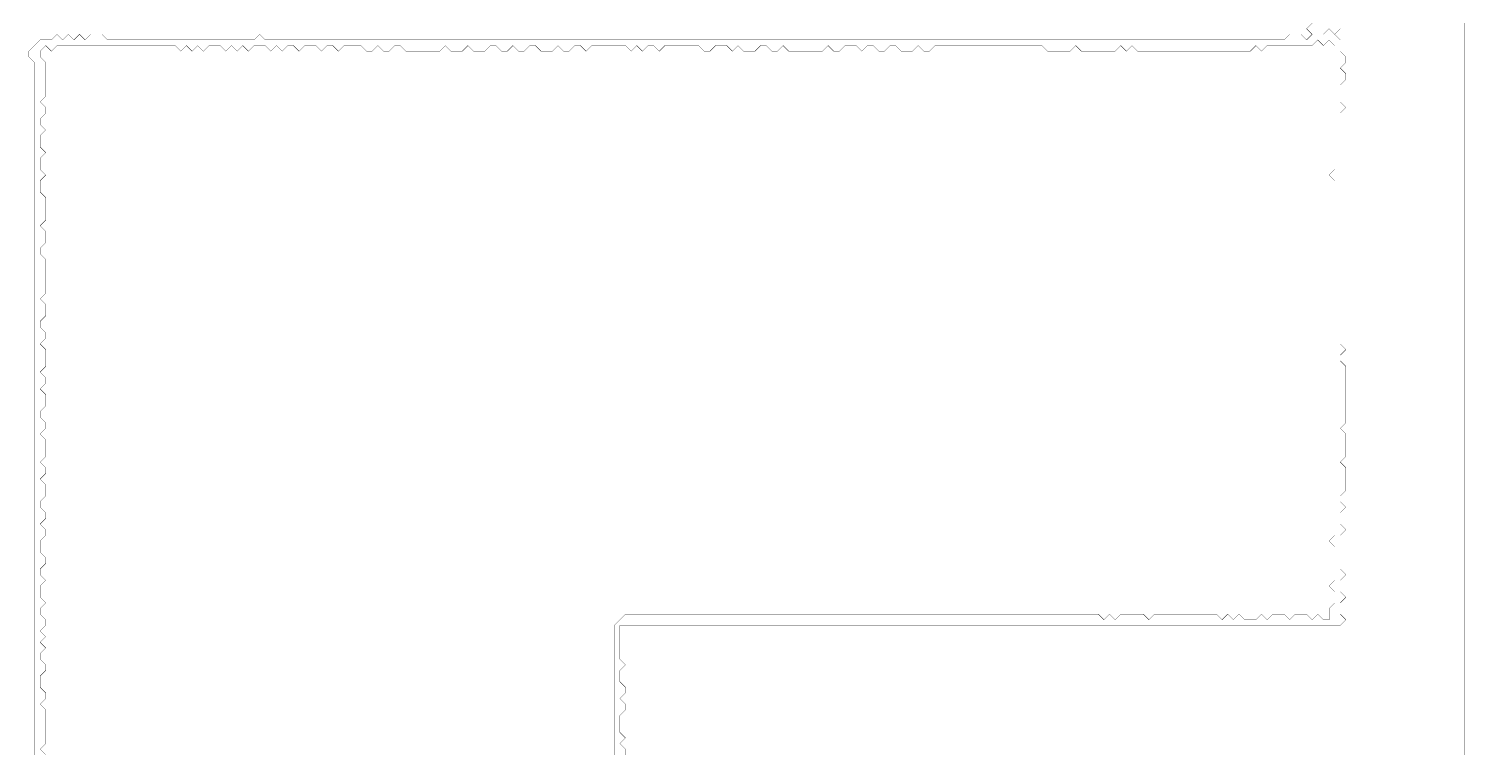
# Model space of a CAD drawing. Header units: metres. Extents: x 0 to 4998, y -4998 to 0.
# Drawn here: x 2504 to 4998, y -3746 to -2494 of the extents above; entities that cross this region are included whole.
import ezdxf

# ---------------------------------------------------------------- set-up
doc = ezdxf.new("R2010")
doc.units = ezdxf.units.M
doc.layers.add('conductor', color=1, linetype='Continuous')
doc.layers.add('substrate', color=5, linetype='Continuous')

msp = doc.modelspace()

# ---------------------------------------------------------------- linework, layer by layer
at = {"layer": 'conductor', "const_width": 0.5}
msp.add_lwpolyline([(3521.25, -3756), (3521.25, -3746.21875), (3521.25, -3736.4375), (3521.25, -3726.65625), (3521.25, -3716.875), (3521.25, -3707.09375), (3521.25, -3697.3125), (3521.25, -3687.53125), (3521.25, -3677.75), (3521.25, -3667.96875), (3521.25, -3658.1875), (3521.25, -3648.40625), (3521.25, -3638.625), (3521.25, -3628.84375), (3521.25, -3619.0625), (3521.25, -3609.28125), (3521.25, -3599.5), (3521.25, -3589.71875), (3521.25, -3579.9375), (3521.25, -3570.15625), (3521.25, -3560.375), (3521.25, -3550.59375), (3521.25, -3540.8125), (3521.25, -3531.03125), (3531.03125, -3521.25), (3540.8125, -3511.46875), (3550.59375, -3511.46875), (3560.375, -3511.46875), (3570.15625, -3511.46875), (3579.9375, -3511.46875), (3589.71875, -3511.46875), (3599.5, -3511.46875), (3609.28125, -3511.46875), (3619.0625, -3511.46875), (3628.84375, -3511.46875), (3638.625, -3511.46875), (3648.40625, -3511.46875), (3658.1875, -3511.46875), (3667.96875, -3511.46875), (3677.75, -3511.46875), (3687.53125, -3511.46875), (3697.3125, -3511.46875), (3707.09375, -3511.46875), (3716.875, -3511.46875), (3726.65625, -3511.46875), (3736.4375, -3511.46875), (3746.21875, -3511.46875), (3756, -3511.46875), (3765.78125, -3511.46875), (3775.5625, -3511.46875), (3785.34375, -3511.46875), (3795.125, -3511.46875), (3804.90625, -3511.46875), (3814.6875, -3511.46875), (3824.46875, -3511.46875), (3834.25, -3511.46875), (3844.03125, -3511.46875), (3853.8125, -3511.46875), (3863.59375, -3511.46875), (3873.375, -3511.46875), (3883.15625, -3511.46875), (3892.9375, -3511.46875), (3902.71875, -3511.46875), (3912.5, -3511.46875), (3922.28125, -3511.46875), (3932.0625, -3511.46875), (3941.84375, -3511.46875), (3951.625, -3511.46875), (3961.40625, -3511.46875), (3971.1875, -3511.46875), (3980.96875, -3511.46875), (3990.75, -3511.46875), (4000.53125, -3511.46875), (4010.3125, -3511.46875), (4020.09375, -3511.46875), (4029.875, -3511.46875), (4039.65625, -3511.46875), (4049.4375, -3511.46875), (4059.21875, -3511.46875), (4069, -3511.46875), (4078.78125, -3511.46875), (4088.5625, -3511.46875), (4098.34375, -3511.46875), (4108.125, -3511.46875), (4117.90625, -3511.46875), (4127.6875, -3511.46875), (4137.46875, -3511.46875), (4147.25, -3511.46875), (4157.03125, -3511.46875), (4166.8125, -3511.46875), (4176.59375, -3511.46875), (4186.375, -3511.46875), (4196.15625, -3511.46875), (4205.9375, -3511.46875), (4215.71875, -3511.46875), (4225.5, -3511.46875), (4235.28125, -3511.46875), (4245.0625, -3511.46875), (4254.84375, -3511.46875), (4264.625, -3511.46875), (4274.40625, -3511.46875), (4284.1875, -3511.46875), (4293.96875, -3511.46875), (4303.75, -3511.46875), (4313.53125, -3511.46875), (4323.3125, -3511.46875), (4333.09375, -3511.46875), (4342.875, -3511.46875), (4352.65625, -3511.46875), (4362.4375, -3511.46875), (4372.21875, -3521.25), (4382, -3511.46875), (4391.78125, -3521.25), (4401.5625, -3511.46875), (4411.34375, -3511.46875), (4421.125, -3511.46875), (4430.90625, -3511.46875), (4440.6875, -3511.46875), (4450.46875, -3521.25), (4460.25, -3511.46875), (4470.03125, -3511.46875), (4479.8125, -3511.46875), (4489.59375, -3511.46875), (4499.375, -3511.46875), (4509.15625, -3511.46875), (4518.9375, -3511.46875), (4528.71875, -3511.46875), (4538.5, -3511.46875), (4548.28125, -3511.46875), (4558.0625, -3511.46875), (4567.84375, -3511.46875), (4577.625, -3521.25), (4587.40625, -3511.46875), (4597.1875, -3521.25), (4606.96875, -3511.46875), (4616.75, -3521.25), (4626.53125, -3521.25), (4636.3125, -3521.25), (4646.09375, -3511.46875), (4655.875, -3521.25), (4665.65625, -3511.46875), (4675.4375, -3511.46875), (4685.21875, -3511.46875), (4695, -3521.25), (4704.78125, -3511.46875), (4714.5625, -3511.46875), (4724.34375, -3511.46875), (4734.125, -3521.25), (4743.90625, -3511.46875), (4753.6875, -3521.25), (4763.46875, -3521.25), (4763.46875, -3511.46875), (4763.46875, -3501.6875), (4773.25, -3491.90625), (4773.25, -3482.125), (4773.25, -3472.34375), (4763.46875, -3462.5625), (4773.25, -3452.78125), (4773.25, -3443), (4773.25, -3433.21875), (4773.25, -3423.4375), (4773.25, -3413.65625), (4773.25, -3403.875), (4773.25, -3394.09375), (4763.46875, -3384.3125), (4773.25, -3374.53125), (4773.25, -3364.75), (4773.25, -3354.96875), (4773.25, -3345.1875), (4773.25, -3335.40625), (4773.25, -3325.625), (4773.25, -3315.84375), (4773.25, -3306.0625), (4773.25, -3296.28125), (4773.25, -3286.5), (4773.25, -3276.71875), (4773.25, -3266.9375), (4773.25, -3257.15625), (4773.25, -3247.375), (4773.25, -3237.59375), (4773.25, -3227.8125), (4773.25, -3218.03125), (4773.25, -3208.25), (4773.25, -3198.46875), (4773.25, -3188.6875), (4773.25, -3178.90625), (4773.25, -3169.125), (4773.25, -3159.34375), (4773.25, -3149.5625), (4773.25, -3139.78125), (4773.25, -3130), (4773.25, -3120.21875), (4773.25, -3110.4375), (4773.25, -3100.65625), (4773.25, -3090.875), (4773.25, -3081.09375), (4773.25, -3071.3125), (4773.25, -3061.53125), (4773.25, -3051.75), (4773.25, -3041.96875), (4773.25, -3032.1875), (4773.25, -3022.40625), (4773.25, -3012.625), (4773.25, -3002.84375), (4773.25, -2993.0625), (4773.25, -2983.28125), (4773.25, -2973.5), (4773.25, -2963.71875), (4773.25, -2953.9375), (4773.25, -2944.15625), (4773.25, -2934.375), (4773.25, -2924.59375), (4773.25, -2914.8125), (4773.25, -2905.03125), (4773.25, -2895.25), (4773.25, -2885.46875), (4773.25, -2875.6875), (4773.25, -2865.90625), (4773.25, -2856.125), (4773.25, -2846.34375), (4773.25, -2836.5625), (4773.25, -2826.78125), (4773.25, -2817), (4773.25, -2807.21875), (4773.25, -2797.4375), (4773.25, -2787.65625), (4773.25, -2777.875), (4773.25, -2768.09375), (4773.25, -2758.3125), (4763.46875, -2748.53125), (4773.25, -2738.75), (4773.25, -2728.96875), (4773.25, -2719.1875), (4773.25, -2709.40625), (4773.25, -2699.625), (4773.25, -2689.84375), (4773.25, -2680.0625), (4773.25, -2670.28125), (4773.25, -2660.5), (4773.25, -2650.71875), (4773.25, -2640.9375), (4773.25, -2631.15625), (4773.25, -2621.375), (4773.25, -2611.59375), (4773.25, -2601.8125), (4773.25, -2592.03125), (4773.25, -2582.25), (4773.25, -2572.46875), (4773.25, -2562.6875), (4773.25, -2552.90625), (4773.25, -2543.125), (4773.25, -2533.34375), (4773.25, -2523.5625), (4763.46875, -2513.78125), (4753.6875, -2523.5625), (4743.90625, -2513.78125), (4734.125, -2523.5625), (4724.34375, -2523.5625), (4714.5625, -2523.5625), (4704.78125, -2523.5625), (4695, -2523.5625), (4685.21875, -2523.5625), (4675.4375, -2523.5625), (4665.65625, -2523.5625), (4655.875, -2523.5625), (4646.09375, -2533.34375), (4636.3125, -2523.5625), (4626.53125, -2533.34375), (4616.75, -2533.34375), (4606.96875, -2533.34375), (4597.1875, -2533.34375), (4587.40625, -2533.34375), (4577.625, -2533.34375), (4567.84375, -2533.34375), (4558.0625, -2533.34375), (4548.28125, -2533.34375), (4538.5, -2533.34375), (4528.71875, -2533.34375), (4518.9375, -2533.34375), (4509.15625, -2533.34375), (4499.375, -2533.34375), (4489.59375, -2533.34375), (4479.8125, -2533.34375), (4470.03125, -2533.34375), (4460.25, -2533.34375), (4450.46875, -2533.34375), (4440.6875, -2533.34375), (4430.90625, -2533.34375), (4421.125, -2523.5625), (4411.34375, -2533.34375), (4401.5625, -2523.5625), (4391.78125, -2533.34375), (4382, -2533.34375), (4372.21875, -2533.34375), (4362.4375, -2533.34375), (4352.65625, -2533.34375), (4342.875, -2533.34375), (4333.09375, -2533.34375), (4323.3125, -2523.5625), (4313.53125, -2533.34375), (4303.75, -2533.34375), (4293.96875, -2533.34375), (4284.1875, -2533.34375), (4274.40625, -2533.34375), (4264.625, -2523.5625), (4254.84375, -2523.5625), (4245.0625, -2523.5625), (4235.28125, -2523.5625), (4225.5, -2523.5625), (4215.71875, -2523.5625), (4205.9375, -2523.5625), (4196.15625, -2523.5625), (4186.375, -2523.5625), (4176.59375, -2523.5625), (4166.8125, -2523.5625), (4157.03125, -2523.5625), (4147.25, -2523.5625), (4137.46875, -2523.5625), (4127.6875, -2523.5625), (4117.90625, -2523.5625), (4108.125, -2523.5625), (4098.34375, -2523.5625), (4088.5625, -2523.5625), (4078.78125, -2523.5625), (4069, -2533.34375), (4059.21875, -2533.34375), (4049.4375, -2523.5625), (4039.65625, -2533.34375), (4029.875, -2533.34375), (4020.09375, -2533.34375), (4010.3125, -2523.5625), (4000.53125, -2523.5625), (3990.75, -2533.34375), (3980.96875, -2533.34375), (3971.1875, -2523.5625), (3961.40625, -2523.5625), (3951.625, -2533.34375), (3941.84375, -2523.5625), (3932.0625, -2523.5625), (3922.28125, -2523.5625), (3912.5, -2533.34375), (3902.71875, -2533.34375), (3892.9375, -2523.5625), (3883.15625, -2533.34375), (3873.375, -2533.34375), (3863.59375, -2533.34375), (3853.8125, -2533.34375), (3844.03125, -2533.34375), (3834.25, -2533.34375), (3824.46875, -2533.34375), (3814.6875, -2523.5625), (3804.90625, -2533.34375), (3795.125, -2533.34375), (3785.34375, -2523.5625), (3775.5625, -2523.5625), (3765.78125, -2533.34375), (3756, -2533.34375), (3746.21875, -2533.34375), (3736.4375, -2523.5625), (3726.65625, -2533.34375), (3716.875, -2523.5625), (3707.09375, -2523.5625), (3697.3125, -2523.5625), (3687.53125, -2533.34375), (3677.75, -2533.34375), (3667.96875, -2523.5625), (3658.1875, -2523.5625), (3648.40625, -2523.5625), (3638.625, -2523.5625), (3628.84375, -2523.5625), (3619.0625, -2523.5625), (3609.28125, -2523.5625), (3599.5, -2533.34375), (3589.71875, -2523.5625), (3579.9375, -2523.5625), (3570.15625, -2533.34375), (3560.375, -2523.5625), (3550.59375, -2533.34375), (3540.8125, -2523.5625), (3531.03125, -2523.5625), (3521.25, -2523.5625), (3511.46875, -2523.5625), (3501.6875, -2523.5625), (3491.90625, -2523.5625), (3482.125, -2523.5625), (3472.34375, -2533.34375), (3462.5625, -2523.5625), (3452.78125, -2523.5625), (3443, -2533.34375), (3433.21875, -2533.34375), (3423.4375, -2523.5625), (3413.65625, -2533.34375), (3403.875, -2533.34375), (3394.09375, -2533.34375), (3384.3125, -2523.5625), (3374.53125, -2523.5625), (3364.75, -2533.34375), (3354.96875, -2533.34375), (3345.1875, -2523.5625), (3335.40625, -2533.34375), (3325.625, -2533.34375), (3315.84375, -2523.5625), (3306.0625, -2523.5625), (3296.28125, -2533.34375), (3286.5, -2533.34375), (3276.71875, -2533.34375), (3266.9375, -2523.5625), (3257.15625, -2533.34375), (3247.375, -2533.34375), (3237.59375, -2533.34375), (3227.8125, -2523.5625), (3218.03125, -2533.34375), (3208.25, -2533.34375), (3198.46875, -2533.34375), (3188.6875, -2533.34375), (3178.90625, -2533.34375), (3169.125, -2533.34375), (3159.34375, -2533.34375), (3149.5625, -2523.5625), (3139.78125, -2523.5625), (3130, -2533.34375), (3120.21875, -2533.34375), (3110.4375, -2523.5625), (3100.65625, -2533.34375), (3090.875, -2533.34375), (3081.09375, -2523.5625), (3071.3125, -2523.5625), (3061.53125, -2523.5625), (3051.75, -2523.5625), (3041.96875, -2533.34375), (3032.1875, -2523.5625), (3022.40625, -2523.5625), (3012.625, -2533.34375), (3002.84375, -2523.5625), (2993.0625, -2523.5625), (2983.28125, -2523.5625), (2973.5, -2533.34375), (2963.71875, -2523.5625), (2953.9375, -2523.5625), (2944.15625, -2533.34375), (2934.375, -2523.5625), (2924.59375, -2533.34375), (2914.8125, -2523.5625), (2905.03125, -2523.5625), (2895.25, -2523.5625), (2885.46875, -2533.34375), (2875.6875, -2523.5625), (2865.90625, -2533.34375), (2856.125, -2523.5625), (2846.34375, -2533.34375), (2836.5625, -2523.5625), (2826.78125, -2523.5625), (2817, -2523.5625), (2807.21875, -2533.34375), (2797.4375, -2523.5625), (2787.65625, -2533.34375), (2777.875, -2523.5625), (2768.09375, -2533.34375), (2758.3125, -2523.5625), (2748.53125, -2523.5625), (2738.75, -2523.5625), (2728.96875, -2523.5625), (2719.1875, -2523.5625), (2709.40625, -2523.5625), (2699.625, -2523.5625), (2689.84375, -2523.5625), (2680.0625, -2523.5625), (2670.28125, -2523.5625), (2660.5, -2523.5625), (2650.71875, -2523.5625), (2640.9375, -2523.5625), (2631.15625, -2523.5625), (2621.375, -2523.5625), (2611.59375, -2523.5625), (2601.8125, -2523.5625), (2592.03125, -2523.5625), (2582.25, -2523.5625), (2572.46875, -2523.5625), (2562.6875, -2523.5625), (2552.90625, -2523.5625), (2543.125, -2533.34375), (2533.34375, -2523.5625), (2523.5625, -2533.34375), (2523.5625, -2543.125), (2533.34375, -2552.90625), (2533.34375, -2562.6875), (2533.34375, -2572.46875), (2533.34375, -2582.25), (2533.34375, -2592.03125), (2533.34375, -2601.8125), (2533.34375, -2611.59375), (2523.5625, -2621.375), (2533.34375, -2631.15625), (2533.34375, -2640.9375), (2523.5625, -2650.71875), (2523.5625, -2660.5), (2533.34375, -2670.28125), (2523.5625, -2680.0625), (2523.5625, -2689.84375), (2523.5625, -2699.625), (2533.34375, -2709.40625), (2523.5625, -2719.1875), (2523.5625, -2728.96875), (2523.5625, -2738.75), (2533.34375, -2748.53125), (2523.5625, -2758.3125), (2523.5625, -2768.09375), (2523.5625, -2777.875), (2533.34375, -2787.65625), (2533.34375, -2797.4375), (2533.34375, -2807.21875), (2533.34375, -2817), (2533.34375, -2826.78125), (2523.5625, -2836.5625), (2533.34375, -2846.34375), (2533.34375, -2856.125), (2533.34375, -2865.90625), (2523.5625, -2875.6875), (2523.5625, -2885.46875), (2533.34375, -2895.25), (2533.34375, -2905.03125), (2533.34375, -2914.8125), (2533.34375, -2924.59375), (2533.34375, -2934.375), (2533.34375, -2944.15625), (2533.34375, -2953.9375), (2523.5625, -2963.71875), (2533.34375, -2973.5), (2533.34375, -2983.28125), (2533.34375, -2993.0625), (2523.5625, -3002.84375), (2523.5625, -3012.625), (2533.34375, -3022.40625), (2533.34375, -3032.1875), (2523.5625, -3041.96875), (2533.34375, -3051.75), (2533.34375, -3061.53125), (2533.34375, -3071.3125), (2533.34375, -3081.09375), (2523.5625, -3090.875), (2533.34375, -3100.65625), (2533.34375, -3110.4375), (2523.5625, -3120.21875), (2533.34375, -3130), (2533.34375, -3139.78125), (2533.34375, -3149.5625), (2523.5625, -3159.34375), (2523.5625, -3169.125), (2533.34375, -3178.90625), (2533.34375, -3188.6875), (2523.5625, -3198.46875), (2533.34375, -3208.25), (2533.34375, -3218.03125), (2533.34375, -3227.8125), (2533.34375, -3237.59375), (2523.5625, -3247.375), (2533.34375, -3257.15625), (2533.34375, -3266.9375), (2523.5625, -3276.71875), (2533.34375, -3286.5), (2533.34375, -3296.28125), (2533.34375, -3306.0625), (2523.5625, -3315.84375), (2523.5625, -3325.625), (2533.34375, -3335.40625), (2533.34375, -3345.1875), (2523.5625, -3354.96875), (2533.34375, -3364.75), (2533.34375, -3374.53125), (2523.5625, -3384.3125), (2523.5625, -3394.09375), (2523.5625, -3403.875), (2533.34375, -3413.65625), (2533.34375, -3423.4375), (2523.5625, -3433.21875), (2523.5625, -3443), (2533.34375, -3452.78125), (2523.5625, -3462.5625), (2523.5625, -3472.34375), (2523.5625, -3482.125), (2533.34375, -3491.90625), (2523.5625, -3501.6875), (2523.5625, -3511.46875), (2533.34375, -3521.25), (2533.34375, -3531.03125), (2523.5625, -3540.8125), (2533.34375, -3550.59375), (2523.5625, -3560.375), (2533.34375, -3570.15625), (2523.5625, -3579.9375), (2523.5625, -3589.71875), (2533.34375, -3599.5), (2533.34375, -3609.28125), (2523.5625, -3619.0625), (2523.5625, -3628.84375), (2523.5625, -3638.625), (2533.34375, -3648.40625), (2533.34375, -3658.1875), (2523.5625, -3667.96875), (2533.34375, -3677.75), (2533.34375, -3687.53125), (2533.34375, -3697.3125), (2533.34375, -3707.09375), (2533.34375, -3716.875), (2533.34375, -3726.65625), (2533.34375, -3736.4375), (2523.5625, -3746.21875), (2533.34375, -3756)], dxfattribs=at)
at = {"layer": 'substrate', "const_width": 0.5}
for points in [[(4783.03125, -2484.4375), (4783.03125, -2494.21875), (4773.25, -2504), (4763.46875, -2494.21875), (4753.6875, -2504), (4743.90625, -2504), (4734.125, -2504), (4724.34375, -2494.21875), (4734.125, -2484.4375)], [(4998.21875, -3756), (4998.21875, -3746.21875), (4998.21875, -3736.4375), (4998.21875, -3726.65625), (4998.21875, -3716.875), (4998.21875, -3707.09375), (4998.21875, -3697.3125), (4998.21875, -3687.53125), (4998.21875, -3677.75), (4998.21875, -3667.96875), (4998.21875, -3658.1875), (4998.21875, -3648.40625), (4998.21875, -3638.625), (4998.21875, -3628.84375), (4998.21875, -3619.0625), (4998.21875, -3609.28125), (4998.21875, -3599.5), (4998.21875, -3589.71875), (4998.21875, -3579.9375), (4998.21875, -3570.15625), (4998.21875, -3560.375), (4998.21875, -3550.59375), (4998.21875, -3540.8125), (4998.21875, -3531.03125), (4998.21875, -3521.25), (4998.21875, -3511.46875), (4998.21875, -3501.6875), (4998.21875, -3491.90625), (4998.21875, -3482.125), (4998.21875, -3472.34375), (4998.21875, -3462.5625), (4998.21875, -3452.78125), (4998.21875, -3443), (4998.21875, -3433.21875), (4998.21875, -3423.4375), (4998.21875, -3413.65625), (4998.21875, -3403.875), (4998.21875, -3394.09375), (4998.21875, -3384.3125), (4998.21875, -3374.53125), (4998.21875, -3364.75), (4998.21875, -3354.96875), (4998.21875, -3345.1875), (4998.21875, -3335.40625), (4998.21875, -3325.625), (4998.21875, -3315.84375), (4998.21875, -3306.0625), (4998.21875, -3296.28125), (4998.21875, -3286.5), (4998.21875, -3276.71875), (4998.21875, -3266.9375), (4998.21875, -3257.15625), (4998.21875, -3247.375), (4998.21875, -3237.59375), (4998.21875, -3227.8125), (4998.21875, -3218.03125), (4998.21875, -3208.25), (4998.21875, -3198.46875), (4998.21875, -3188.6875), (4998.21875, -3178.90625), (4998.21875, -3169.125), (4998.21875, -3159.34375), (4998.21875, -3149.5625), (4998.21875, -3139.78125), (4998.21875, -3130), (4998.21875, -3120.21875), (4998.21875, -3110.4375), (4998.21875, -3100.65625), (4998.21875, -3090.875), (4998.21875, -3081.09375), (4998.21875, -3071.3125), (4998.21875, -3061.53125), (4998.21875, -3051.75), (4998.21875, -3041.96875), (4998.21875, -3032.1875), (4998.21875, -3022.40625), (4998.21875, -3012.625), (4998.21875, -3002.84375), (4998.21875, -2993.0625), (4998.21875, -2983.28125), (4998.21875, -2973.5), (4998.21875, -2963.71875), (4998.21875, -2953.9375), (4998.21875, -2944.15625), (4998.21875, -2934.375), (4998.21875, -2924.59375), (4998.21875, -2914.8125), (4998.21875, -2905.03125), (4998.21875, -2895.25), (4998.21875, -2885.46875), (4998.21875, -2875.6875), (4998.21875, -2865.90625), (4998.21875, -2856.125), (4998.21875, -2846.34375), (4998.21875, -2836.5625), (4998.21875, -2826.78125), (4998.21875, -2817), (4998.21875, -2807.21875), (4998.21875, -2797.4375), (4998.21875, -2787.65625), (4998.21875, -2777.875), (4998.21875, -2768.09375), (4998.21875, -2758.3125), (4998.21875, -2748.53125), (4998.21875, -2738.75), (4998.21875, -2728.96875), (4998.21875, -2719.1875), (4998.21875, -2709.40625), (4998.21875, -2699.625), (4998.21875, -2689.84375), (4998.21875, -2680.0625), (4998.21875, -2670.28125), (4998.21875, -2660.5), (4998.21875, -2650.71875), (4998.21875, -2640.9375), (4998.21875, -2631.15625), (4998.21875, -2621.375), (4998.21875, -2611.59375), (4998.21875, -2601.8125), (4998.21875, -2592.03125), (4998.21875, -2582.25), (4998.21875, -2572.46875), (4998.21875, -2562.6875), (4998.21875, -2552.90625), (4998.21875, -2543.125), (4998.21875, -2533.34375), (4998.21875, -2523.5625), (4998.21875, -2513.78125), (4998.21875, -2504), (4998.21875, -2494.21875), (4998.21875, -2484.4375)], [(2513.78125, -3756), (2513.78125, -3746.21875), (2513.78125, -3736.4375), (2513.78125, -3726.65625), (2513.78125, -3716.875), (2513.78125, -3707.09375), (2513.78125, -3697.3125), (2513.78125, -3687.53125), (2513.78125, -3677.75), (2513.78125, -3667.96875), (2513.78125, -3658.1875), (2513.78125, -3648.40625), (2513.78125, -3638.625), (2513.78125, -3628.84375), (2513.78125, -3619.0625), (2513.78125, -3609.28125), (2513.78125, -3599.5), (2513.78125, -3589.71875), (2513.78125, -3579.9375), (2513.78125, -3570.15625), (2513.78125, -3560.375), (2513.78125, -3550.59375), (2513.78125, -3540.8125), (2513.78125, -3531.03125), (2513.78125, -3521.25), (2513.78125, -3511.46875), (2513.78125, -3501.6875), (2513.78125, -3491.90625), (2513.78125, -3482.125), (2513.78125, -3472.34375), (2513.78125, -3462.5625), (2513.78125, -3452.78125), (2513.78125, -3443), (2513.78125, -3433.21875), (2513.78125, -3423.4375), (2513.78125, -3413.65625), (2513.78125, -3403.875), (2513.78125, -3394.09375), (2513.78125, -3384.3125), (2513.78125, -3374.53125), (2513.78125, -3364.75), (2513.78125, -3354.96875), (2513.78125, -3345.1875), (2513.78125, -3335.40625), (2513.78125, -3325.625), (2513.78125, -3315.84375), (2513.78125, -3306.0625), (2513.78125, -3296.28125), (2513.78125, -3286.5), (2513.78125, -3276.71875), (2513.78125, -3266.9375), (2513.78125, -3257.15625), (2513.78125, -3247.375), (2513.78125, -3237.59375), (2513.78125, -3227.8125), (2513.78125, -3218.03125), (2513.78125, -3208.25), (2513.78125, -3198.46875), (2513.78125, -3188.6875), (2513.78125, -3178.90625), (2513.78125, -3169.125), (2513.78125, -3159.34375), (2513.78125, -3149.5625), (2513.78125, -3139.78125), (2513.78125, -3130), (2513.78125, -3120.21875), (2513.78125, -3110.4375), (2513.78125, -3100.65625), (2513.78125, -3090.875), (2513.78125, -3081.09375), (2513.78125, -3071.3125), (2513.78125, -3061.53125), (2513.78125, -3051.75), (2513.78125, -3041.96875), (2513.78125, -3032.1875), (2513.78125, -3022.40625), (2513.78125, -3012.625), (2513.78125, -3002.84375), (2513.78125, -2993.0625), (2513.78125, -2983.28125), (2513.78125, -2973.5), (2513.78125, -2963.71875), (2513.78125, -2953.9375), (2513.78125, -2944.15625), (2513.78125, -2934.375), (2513.78125, -2924.59375), (2513.78125, -2914.8125), (2513.78125, -2905.03125), (2513.78125, -2895.25), (2513.78125, -2885.46875), (2513.78125, -2875.6875), (2513.78125, -2865.90625), (2513.78125, -2856.125), (2513.78125, -2846.34375), (2513.78125, -2836.5625), (2513.78125, -2826.78125), (2513.78125, -2817), (2513.78125, -2807.21875), (2513.78125, -2797.4375), (2513.78125, -2787.65625), (2513.78125, -2777.875), (2513.78125, -2768.09375), (2513.78125, -2758.3125), (2513.78125, -2748.53125), (2513.78125, -2738.75), (2513.78125, -2728.96875), (2513.78125, -2719.1875), (2513.78125, -2709.40625), (2513.78125, -2699.625), (2513.78125, -2689.84375), (2513.78125, -2680.0625), (2513.78125, -2670.28125), (2513.78125, -2660.5), (2513.78125, -2650.71875), (2513.78125, -2640.9375), (2513.78125, -2631.15625), (2513.78125, -2621.375), (2513.78125, -2611.59375), (2513.78125, -2601.8125), (2513.78125, -2592.03125), (2513.78125, -2582.25), (2513.78125, -2572.46875), (2513.78125, -2562.6875), (2513.78125, -2552.90625), (2504, -2543.125), (2504, -2533.34375), (2513.78125, -2523.5625), (2523.5625, -2513.78125), (2533.34375, -2513.78125), (2543.125, -2513.78125), (2552.90625, -2504), (2562.6875, -2513.78125), (2572.46875, -2504), (2582.25, -2513.78125), (2592.03125, -2504), (2601.8125, -2513.78125), (2611.59375, -2504), (2621.375, -2504), (2631.15625, -2504), (2640.9375, -2513.78125), (2650.71875, -2513.78125), (2660.5, -2513.78125), (2670.28125, -2513.78125), (2680.0625, -2513.78125), (2689.84375, -2513.78125), (2699.625, -2513.78125), (2709.40625, -2513.78125), (2719.1875, -2513.78125), (2728.96875, -2513.78125), (2738.75, -2513.78125), (2748.53125, -2513.78125), (2758.3125, -2513.78125), (2768.09375, -2513.78125), (2777.875, -2513.78125), (2787.65625, -2513.78125), (2797.4375, -2513.78125), (2807.21875, -2513.78125), (2817, -2513.78125), (2826.78125, -2513.78125), (2836.5625, -2513.78125), (2846.34375, -2513.78125), (2856.125, -2513.78125), (2865.90625, -2513.78125), (2875.6875, -2513.78125), (2885.46875, -2513.78125), (2895.25, -2513.78125), (2905.03125, -2504), (2914.8125, -2513.78125), (2924.59375, -2513.78125), (2934.375, -2513.78125), (2944.15625, -2513.78125), (2953.9375, -2513.78125), (2963.71875, -2513.78125), (2973.5, -2513.78125), (2983.28125, -2513.78125), (2993.0625, -2513.78125), (3002.84375, -2513.78125), (3012.625, -2513.78125), (3022.40625, -2513.78125), (3032.1875, -2513.78125), (3041.96875, -2513.78125), (3051.75, -2513.78125), (3061.53125, -2513.78125), (3071.3125, -2513.78125), (3081.09375, -2513.78125), (3090.875, -2513.78125), (3100.65625, -2513.78125), (3110.4375, -2513.78125), (3120.21875, -2513.78125), (3130, -2513.78125), (3139.78125, -2513.78125), (3149.5625, -2513.78125), (3159.34375, -2513.78125), (3169.125, -2513.78125), (3178.90625, -2513.78125), (3188.6875, -2513.78125), (3198.46875, -2513.78125), (3208.25, -2513.78125), (3218.03125, -2513.78125), (3227.8125, -2513.78125), (3237.59375, -2513.78125), (3247.375, -2513.78125), (3257.15625, -2513.78125), (3266.9375, -2513.78125), (3276.71875, -2513.78125), (3286.5, -2513.78125), (3296.28125, -2513.78125), (3306.0625, -2513.78125), (3315.84375, -2513.78125), (3325.625, -2513.78125), (3335.40625, -2513.78125), (3345.1875, -2513.78125), (3354.96875, -2513.78125), (3364.75, -2513.78125), (3374.53125, -2513.78125), (3384.3125, -2513.78125), (3394.09375, -2513.78125), (3403.875, -2513.78125), (3413.65625, -2513.78125), (3423.4375, -2513.78125), (3433.21875, -2513.78125), (3443, -2513.78125), (3452.78125, -2513.78125), (3462.5625, -2513.78125), (3472.34375, -2513.78125), (3482.125, -2513.78125), (3491.90625, -2513.78125), (3501.6875, -2513.78125), (3511.46875, -2513.78125), (3521.25, -2513.78125), (3531.03125, -2513.78125), (3540.8125, -2513.78125), (3550.59375, -2513.78125), (3560.375, -2513.78125), (3570.15625, -2513.78125), (3579.9375, -2513.78125), (3589.71875, -2513.78125), (3599.5, -2513.78125), (3609.28125, -2513.78125), (3619.0625, -2513.78125), (3628.84375, -2513.78125), (3638.625, -2513.78125), (3648.40625, -2513.78125), (3658.1875, -2513.78125), (3667.96875, -2513.78125), (3677.75, -2513.78125), (3687.53125, -2513.78125), (3697.3125, -2513.78125), (3707.09375, -2513.78125), (3716.875, -2513.78125), (3726.65625, -2513.78125), (3736.4375, -2513.78125), (3746.21875, -2513.78125), (3756, -2513.78125), (3765.78125, -2513.78125), (3775.5625, -2513.78125), (3785.34375, -2513.78125), (3795.125, -2513.78125), (3804.90625, -2513.78125), (3814.6875, -2513.78125), (3824.46875, -2513.78125), (3834.25, -2513.78125), (3844.03125, -2513.78125), (3853.8125, -2513.78125), (3863.59375, -2513.78125), (3873.375, -2513.78125), (3883.15625, -2513.78125), (3892.9375, -2513.78125), (3902.71875, -2513.78125), (3912.5, -2513.78125), (3922.28125, -2513.78125), (3932.0625, -2513.78125), (3941.84375, -2513.78125), (3951.625, -2513.78125), (3961.40625, -2513.78125), (3971.1875, -2513.78125), (3980.96875, -2513.78125), (3990.75, -2513.78125), (4000.53125, -2513.78125), (4010.3125, -2513.78125), (4020.09375, -2513.78125), (4029.875, -2513.78125), (4039.65625, -2513.78125), (4049.4375, -2513.78125), (4059.21875, -2513.78125), (4069, -2513.78125), (4078.78125, -2513.78125), (4088.5625, -2513.78125), (4098.34375, -2513.78125), (4108.125, -2513.78125), (4117.90625, -2513.78125), (4127.6875, -2513.78125), (4137.46875, -2513.78125), (4147.25, -2513.78125), (4157.03125, -2513.78125), (4166.8125, -2513.78125), (4176.59375, -2513.78125), (4186.375, -2513.78125), (4196.15625, -2513.78125), (4205.9375, -2513.78125), (4215.71875, -2513.78125), (4225.5, -2513.78125), (4235.28125, -2513.78125), (4245.0625, -2513.78125), (4254.84375, -2513.78125), (4264.625, -2513.78125), (4274.40625, -2513.78125), (4284.1875, -2513.78125), (4293.96875, -2513.78125), (4303.75, -2513.78125), (4313.53125, -2513.78125), (4323.3125, -2513.78125), (4333.09375, -2513.78125), (4342.875, -2513.78125), (4352.65625, -2513.78125), (4362.4375, -2513.78125), (4372.21875, -2513.78125), (4382, -2513.78125), (4391.78125, -2513.78125), (4401.5625, -2513.78125), (4411.34375, -2513.78125), (4421.125, -2513.78125), (4430.90625, -2513.78125), (4440.6875, -2513.78125), (4450.46875, -2513.78125), (4460.25, -2513.78125), (4470.03125, -2513.78125), (4479.8125, -2513.78125), (4489.59375, -2513.78125), (4499.375, -2513.78125), (4509.15625, -2513.78125), (4518.9375, -2513.78125), (4528.71875, -2513.78125), (4538.5, -2513.78125), (4548.28125, -2513.78125), (4558.0625, -2513.78125), (4567.84375, -2513.78125), (4577.625, -2513.78125), (4587.40625, -2513.78125), (4597.1875, -2513.78125), (4606.96875, -2513.78125), (4616.75, -2513.78125), (4626.53125, -2513.78125), (4636.3125, -2513.78125), (4646.09375, -2513.78125), (4655.875, -2513.78125), (4665.65625, -2513.78125), (4675.4375, -2513.78125), (4685.21875, -2513.78125), (4695, -2504), (4704.78125, -2504), (4714.5625, -2504), (4724.34375, -2513.78125), (4734.125, -2504), (4743.90625, -2504), (4753.6875, -2504), (4763.46875, -2504), (4773.25, -2504), (4783.03125, -2513.78125), (4783.03125, -2523.5625), (4783.03125, -2533.34375), (4792.8125, -2543.125), (4792.8125, -2552.90625), (4783.03125, -2562.6875), (4792.8125, -2572.46875), (4792.8125, -2582.25), (4783.03125, -2592.03125), (4783.03125, -2601.8125), (4783.03125, -2611.59375), (4783.03125, -2621.375), (4792.8125, -2631.15625), (4783.03125, -2640.9375), (4783.03125, -2650.71875), (4783.03125, -2660.5), (4783.03125, -2670.28125), (4783.03125, -2680.0625), (4783.03125, -2689.84375), (4783.03125, -2699.625), (4783.03125, -2709.40625), (4783.03125, -2719.1875), (4783.03125, -2728.96875), (4783.03125, -2738.75), (4783.03125, -2748.53125), (4783.03125, -2758.3125), (4783.03125, -2768.09375), (4783.03125, -2777.875), (4783.03125, -2787.65625), (4783.03125, -2797.4375), (4783.03125, -2807.21875), (4783.03125, -2817), (4783.03125, -2826.78125), (4783.03125, -2836.5625), (4783.03125, -2846.34375), (4783.03125, -2856.125), (4783.03125, -2865.90625), (4783.03125, -2875.6875), (4783.03125, -2885.46875), (4783.03125, -2895.25), (4783.03125, -2905.03125), (4783.03125, -2914.8125), (4783.03125, -2924.59375), (4783.03125, -2934.375), (4783.03125, -2944.15625), (4783.03125, -2953.9375), (4783.03125, -2963.71875), (4783.03125, -2973.5), (4783.03125, -2983.28125), (4783.03125, -2993.0625), (4783.03125, -3002.84375), (4783.03125, -3012.625), (4783.03125, -3022.40625), (4783.03125, -3032.1875), (4783.03125, -3041.96875), (4792.8125, -3051.75), (4783.03125, -3061.53125), (4783.03125, -3071.3125), (4792.8125, -3081.09375), (4792.8125, -3090.875), (4792.8125, -3100.65625), (4792.8125, -3110.4375), (4792.8125, -3120.21875), (4792.8125, -3130), (4792.8125, -3139.78125), (4792.8125, -3149.5625), (4792.8125, -3159.34375), (4792.8125, -3169.125), (4792.8125, -3178.90625), (4783.03125, -3188.6875), (4792.8125, -3198.46875), (4792.8125, -3208.25), (4792.8125, -3218.03125), (4792.8125, -3227.8125), (4792.8125, -3237.59375), (4783.03125, -3247.375), (4792.8125, -3257.15625), (4792.8125, -3266.9375), (4792.8125, -3276.71875), (4792.8125, -3286.5), (4792.8125, -3296.28125), (4783.03125, -3306.0625), (4783.03125, -3315.84375), (4792.8125, -3325.625), (4783.03125, -3335.40625), (4783.03125, -3345.1875), (4783.03125, -3354.96875), (4792.8125, -3364.75), (4783.03125, -3374.53125), (4783.03125, -3384.3125), (4783.03125, -3394.09375), (4783.03125, -3403.875), (4783.03125, -3413.65625), (4783.03125, -3423.4375), (4783.03125, -3433.21875), (4792.8125, -3443), (4783.03125, -3452.78125), (4783.03125, -3462.5625), (4783.03125, -3472.34375), (4792.8125, -3482.125), (4783.03125, -3491.90625), (4783.03125, -3501.6875), (4783.03125, -3511.46875), (4792.8125, -3521.25), (4783.03125, -3531.03125), (4773.25, -3531.03125), (4763.46875, -3531.03125), (4753.6875, -3531.03125), (4743.90625, -3531.03125), (4734.125, -3531.03125), (4724.34375, -3531.03125), (4714.5625, -3531.03125), (4704.78125, -3531.03125), (4695, -3531.03125), (4685.21875, -3531.03125), (4675.4375, -3531.03125), (4665.65625, -3531.03125), (4655.875, -3531.03125), (4646.09375, -3531.03125), (4636.3125, -3531.03125), (4626.53125, -3531.03125), (4616.75, -3531.03125), (4606.96875, -3531.03125), (4597.1875, -3531.03125), (4587.40625, -3531.03125), (4577.625, -3531.03125), (4567.84375, -3531.03125), (4558.0625, -3531.03125), (4548.28125, -3531.03125), (4538.5, -3531.03125), (4528.71875, -3531.03125), (4518.9375, -3531.03125), (4509.15625, -3531.03125), (4499.375, -3531.03125), (4489.59375, -3531.03125), (4479.8125, -3531.03125), (4470.03125, -3531.03125), (4460.25, -3531.03125), (4450.46875, -3531.03125), (4440.6875, -3531.03125), (4430.90625, -3531.03125), (4421.125, -3531.03125), (4411.34375, -3531.03125), (4401.5625, -3531.03125), (4391.78125, -3531.03125), (4382, -3531.03125), (4372.21875, -3531.03125), (4362.4375, -3531.03125), (4352.65625, -3531.03125), (4342.875, -3531.03125), (4333.09375, -3531.03125), (4323.3125, -3531.03125), (4313.53125, -3531.03125), (4303.75, -3531.03125), (4293.96875, -3531.03125), (4284.1875, -3531.03125), (4274.40625, -3531.03125), (4264.625, -3531.03125), (4254.84375, -3531.03125), (4245.0625, -3531.03125), (4235.28125, -3531.03125), (4225.5, -3531.03125), (4215.71875, -3531.03125), (4205.9375, -3531.03125), (4196.15625, -3531.03125), (4186.375, -3531.03125), (4176.59375, -3531.03125), (4166.8125, -3531.03125), (4157.03125, -3531.03125), (4147.25, -3531.03125), (4137.46875, -3531.03125), (4127.6875, -3531.03125), (4117.90625, -3531.03125), (4108.125, -3531.03125), (4098.34375, -3531.03125), (4088.5625, -3531.03125), (4078.78125, -3531.03125), (4069, -3531.03125), (4059.21875, -3531.03125), (4049.4375, -3531.03125), (4039.65625, -3531.03125), (4029.875, -3531.03125), (4020.09375, -3531.03125), (4010.3125, -3531.03125), (4000.53125, -3531.03125), (3990.75, -3531.03125), (3980.96875, -3531.03125), (3971.1875, -3531.03125), (3961.40625, -3531.03125), (3951.625, -3531.03125), (3941.84375, -3531.03125), (3932.0625, -3531.03125), (3922.28125, -3531.03125), (3912.5, -3531.03125), (3902.71875, -3531.03125), (3892.9375, -3531.03125), (3883.15625, -3531.03125), (3873.375, -3531.03125), (3863.59375, -3531.03125), (3853.8125, -3531.03125), (3844.03125, -3531.03125), (3834.25, -3531.03125), (3824.46875, -3531.03125), (3814.6875, -3531.03125), (3804.90625, -3531.03125), (3795.125, -3531.03125), (3785.34375, -3531.03125), (3775.5625, -3531.03125), (3765.78125, -3531.03125), (3756, -3531.03125), (3746.21875, -3531.03125), (3736.4375, -3531.03125), (3726.65625, -3531.03125), (3716.875, -3531.03125), (3707.09375, -3531.03125), (3697.3125, -3531.03125), (3687.53125, -3531.03125), (3677.75, -3531.03125), (3667.96875, -3531.03125), (3658.1875, -3531.03125), (3648.40625, -3531.03125), (3638.625, -3531.03125), (3628.84375, -3531.03125), (3619.0625, -3531.03125), (3609.28125, -3531.03125), (3599.5, -3531.03125), (3589.71875, -3531.03125), (3579.9375, -3531.03125), (3570.15625, -3531.03125), (3560.375, -3531.03125), (3550.59375, -3531.03125), (3540.8125, -3531.03125), (3531.03125, -3531.03125), (3531.03125, -3540.8125), (3531.03125, -3550.59375), (3531.03125, -3560.375), (3531.03125, -3570.15625), (3531.03125, -3579.9375), (3531.03125, -3589.71875), (3540.8125, -3599.5), (3531.03125, -3609.28125), (3531.03125, -3619.0625), (3531.03125, -3628.84375), (3540.8125, -3638.625), (3540.8125, -3648.40625), (3531.03125, -3658.1875), (3540.8125, -3667.96875), (3540.8125, -3677.75), (3531.03125, -3687.53125), (3531.03125, -3697.3125), (3531.03125, -3707.09375), (3531.03125, -3716.875), (3540.8125, -3726.65625), (3531.03125, -3736.4375), (3540.8125, -3746.21875), (3540.8125, -3756)]]:
    msp.add_lwpolyline(points, dxfattribs=at)

doc.saveas('drawing.dxf')
